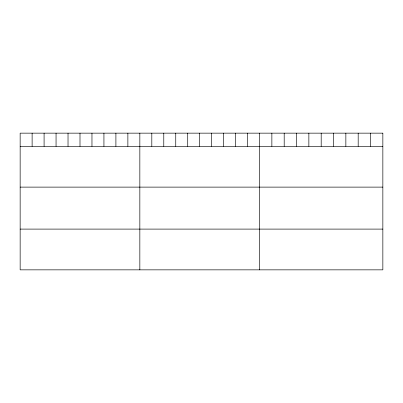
<?xml version="1.0" encoding="UTF-8"?>
<svg xmlns="http://www.w3.org/2000/svg" width="403" height="403" viewBox="0 0 403 403"><rect width="100%" height="100%" fill="white"/><g stroke="black" fill="none" stroke-linecap="round" stroke-linejoin="round"><path stroke-width="0.6" d="M20.15 146.37L382.85 146.37M20.15 187.118L382.85 187.118M20.15 229.1L382.85 229.1M370.518 133.151L370.518 146.37M358.186 133.151L358.186 146.37M345.855 133.151L345.855 146.37M333.523 133.151L333.523 146.37M321.191 133.151L321.191 146.37M308.859 133.151L308.859 146.37M296.527 133.151L296.527 146.37M284.196 133.151L284.196 146.37M271.864 133.151L271.864 146.37M259.532 133.151L259.532 269.849M247.563 133.151L247.563 146.37M235.594 133.151L235.594 146.37M223.625 133.151L223.625 146.37M211.656 133.151L211.656 146.37M199.686 133.151L199.686 146.37M187.717 133.151L187.717 146.37M175.748 133.151L175.748 146.37M163.779 133.151L163.779 146.37M151.81 133.151L151.81 146.37M139.841 133.151L139.841 269.849M127.872 133.151L127.872 146.37M115.903 133.151L115.903 146.37M103.934 133.151L103.934 146.37M91.965 133.151L91.965 146.37M79.996 133.151L79.996 146.37M68.026 133.151L68.026 146.37M56.057 133.151L56.057 146.37M44.088 133.151L44.088 146.37M32.119 133.151L32.119 146.37M382.85 133.151L20.15 133.151L20.15 269.849L382.85 269.849L382.85 133.151"/></g></svg>
